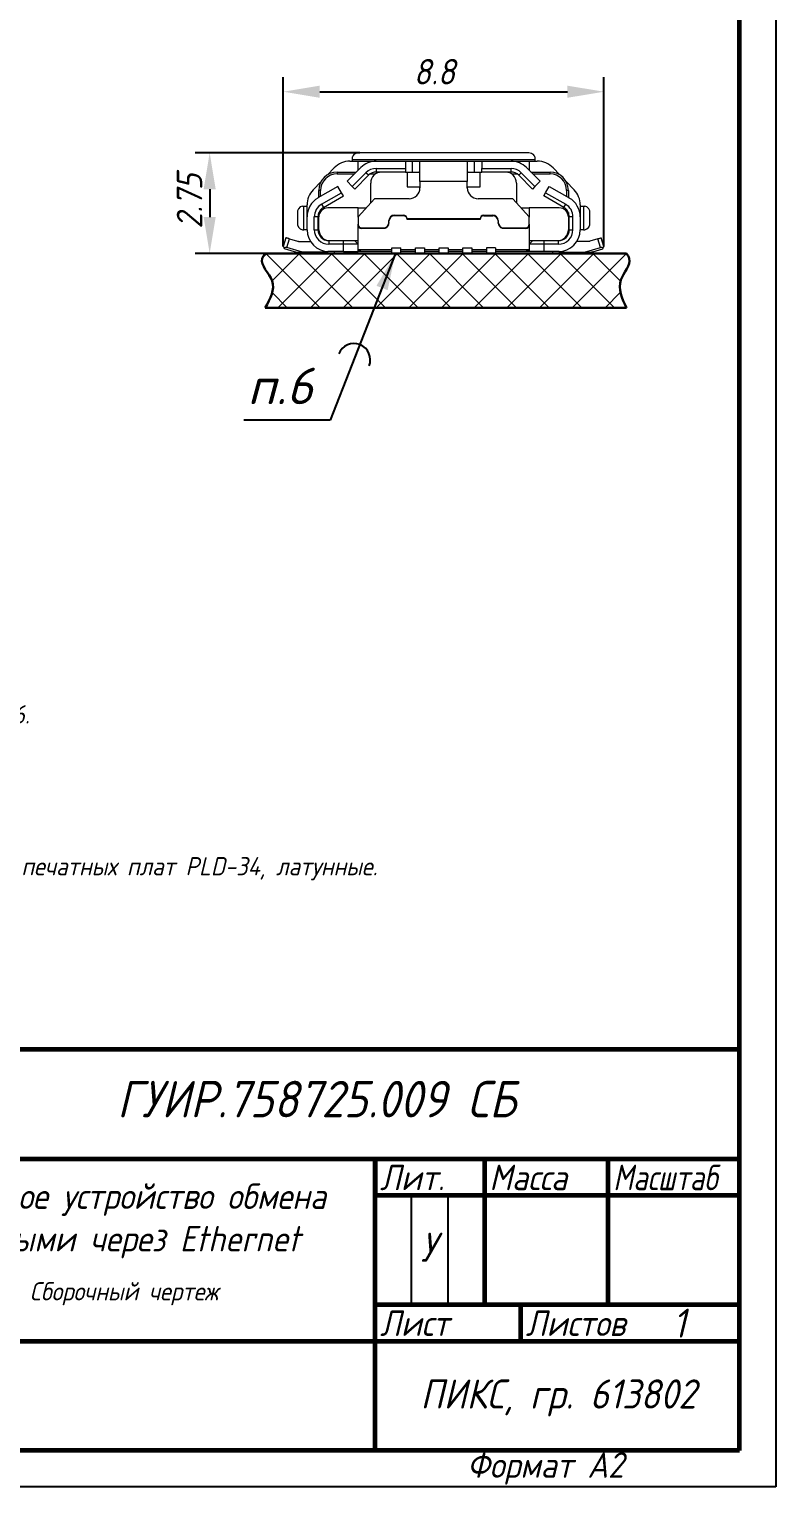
# Model space of a CAD drawing. Header units: millimetres. Extents: x 143 to 740, y 82 to 502.
# Drawn here: x 637 to 739.5, y 82 to 282.1 of the extents above; entities that cross this region are included whole.
import ezdxf

# ---------------------------------------------------------------- set-up
doc = ezdxf.new("R2010")
doc.units = ezdxf.units.MM
doc.header["$LTSCALE"] = 0.5
doc.layers.get('0').update_dxf_attribs({"lineweight": 60})
doc.layers.get('Defpoints').update_dxf_attribs({"color": 5})
doc.layers.add('4-текст', color=7, linetype='Continuous', true_color=0x000000)
doc.layers.add('BOTTOM', color=3, linetype='Continuous', lineweight=60)
doc.styles.add('MyStyle', font='isocpeur.ttf', dxfattribs={"oblique": 15})
doc.styles.get("Standard").update_dxf_attribs({"font": 'isocpeui.ttf', "width": 0.9})
doc.styles.add('Шрифт1', font='isocpeur.ttf', dxfattribs={"height": 3.5})
doc.dimstyles.new('MY', dxfattribs={"dimtxt": 3.5, "dimasz": 3, "dimexe": 2, "dimexo": 0, "dimgap": 1, "dimtad": 1, "dimzin": 9, "dimdsep": 46, "dimtxsty": 'MyStyle', "dimcen": -1, "dimclrd": 256, "dimclre": 256, "dimclrt": 256, "dimadec": 0, "dimazin": 0, "dimtfac": 1, "dimtmove": 0, "dimatfit": 2, "dimfxl": 1, "dimtolj": 1, "dimtzin": 9, "dimarcsym": 0})
doc.dimstyles.new('Standart', dxfattribs={"dimtxt": 5, "dimasz": 5, "dimexe": 2, "dimexo": 0, "dimgap": 1, "dimtad": 1, "dimtoh": 1, "dimdec": 0, "dimtxsty": 'Standard', "dimcen": 2.5, "dimadec": 0, "dimazin": 0, "dimtfac": 1, "dimtdec": 0, "dimtmove": 0, "dimatfit": 3, "dimldrblk": 'DOTSMALL', "dimfxl": 1, "dimarcsym": 0})

# ---------------------------------------------------------------- blocks, each defined once
blk = doc.blocks.new('*D64')
at = {"color": 0, "lineweight": -2, "transparency": 16777216}
for p, q in [((682.41, 265.09), (659.8, 265.09)), ((661.8, 260.09), (661.8, 256.28)), ((678.91, 251.28), (659.8, 251.28))]:
    blk.add_line(p, q, dxfattribs=at)
at = {"color": 0, "lineweight": -3, "transparency": 16777216}
for points in [[(660.97, 260.09), (662.63, 260.09), (661.8, 265.09)], [(660.97, 256.28), (662.63, 256.28), (661.8, 251.28)]]:
    blk.add_solid(points, dxfattribs=at)
at = {"layer": 'Defpoints', "color": 0, "lineweight": -3, "transparency": 16777216}
for p in [(682.41, 265.09), (661.8, 251.28), (678.91, 251.28)]:
    blk.add_point(p, dxfattribs=at)
at = {"color": 0, "lineweight": -3, "transparency": 16777216, "insert": (659.03, 258.46), "char_height": 5, "attachment_point": 5, "rotation": 90}
blk.add_mtext('{\\H0.7x;2.75}', dxfattribs=at)
blk = doc.blocks.new('_DotSmall')
at = {"color": 0, "linetype": 'ByBlock', "const_width": 0.5}
blk.add_lwpolyline([(-0.0625, 0, 1), (0.0625, 0, 1)], format="xyb", close=True, dxfattribs=at)
blk = doc.blocks.new('*D65')
at = {"color": 0, "lineweight": -2, "transparency": 16777216}
for p, q in [((671.91, 252.24), (671.91, 275.47)), ((715.91, 252.24), (715.91, 275.47)), ((676.91, 273.47), (710.91, 273.47))]:
    blk.add_line(p, q, dxfattribs=at)
at = {"color": 0, "lineweight": -3, "transparency": 16777216}
for points in [[(676.91, 274.3), (676.91, 272.64), (671.91, 273.47)], [(710.91, 274.3), (710.91, 272.64), (715.91, 273.47)]]:
    blk.add_solid(points, dxfattribs=at)
at = {"layer": 'Defpoints', "color": 0, "lineweight": -3, "transparency": 16777216}
for p in [(715.91, 273.47), (671.91, 252.24), (715.91, 252.24)]:
    blk.add_point(p, dxfattribs=at)
at = {"color": 0, "lineweight": -3, "transparency": 16777216, "insert": (692.64, 276.22), "char_height": 5, "attachment_point": 5}
blk.add_mtext('{\\H0.7x;8.8}', dxfattribs=at)

msp = doc.modelspace()

# ---------------------------------------------------------------- hatches: boundary and pattern name
at = {"lineweight": 0}
h = msp.add_hatch(dxfattribs=at)
h.set_pattern_fill('ANSI37', color=256)
h.set_pattern_definition([(45, (588.7392, 112.0186), (-2.245064, 2.245064), []), (135, (588.7392, 112.0186), (-2.245064, -2.245064), [])])
edge = h.paths.add_edge_path()
edge.add_line((694.01, 243.83), (719.01, 243.83))
edge.add_spline(control_points=[(719.01, 243.83), (718.4, 245.12), (717.3, 247.44), (719.94, 249.91), (719.16, 251.05), (719.01, 251.28)], knot_values=[0, 0, 0, 0, 3.901788, 7.04573, 7.840066, 7.840066, 7.840066, 7.840066], degree=3, periodic=0)
edge.add_line((719.01, 251.28), (694.01, 251.28))
edge.add_line((694.01, 251.28), (669.41, 251.28))
edge.add_spline(control_points=[(669.41, 251.28), (669.25, 251.05), (668.43, 249.84), (671.43, 247.41), (670.11, 245.08), (669.41, 243.83)], knot_values=[0, 0, 0, 0, 0.794336, 4.139425, 7.958649, 7.958649, 7.958649, 7.958649], degree=3, periodic=0)
edge.add_line((669.41, 243.83), (694.01, 243.83))

# ---------------------------------------------------------------- linework, layer by layer
for p, q in [((734.51, 87.05), (734.51, 497.05)), ((684.51, 127.05), (684.51, 122.05)), ((734.51, 87.05), (162.51, 87.05))]:
    msp.add_line(p, q)
at = {"color": 7, "linetype": 'Continuous', "lineweight": 15}
for p, q in [((681.41, 264.19), (681.41, 264.53)), ((681.41, 264.19), (706.41, 264.19)), ((681.41, 263.94), (681.41, 264.19)), ((705.41, 265.09), (682.41, 265.09)), ((706.41, 264.53), (706.41, 264.19)), ((677.97, 262.06), (678.88, 263.02)), ((679.28, 262.44), (679.28, 262.19)), ((679.28, 262.44), (681.92, 262.44)), ((679.28, 262.19), (681.67, 262.19)), ((682.54, 263.06), (680.66, 261.18)), ((681.05, 263.94), (682.16, 263.94)), ((681.37, 260.47), (683.24, 262.35)), ((682.16, 263.94), (684.66, 263.94)), ((683.6, 262), (683.24, 262.35)), ((683.83, 262.19), (684.58, 262.19)), ((684.66, 263.94), (688.66, 263.94)), ((684.66, 262.94), (688.66, 262.94)), ((684.66, 262.94), (684.66, 262.44)), ((688.66, 262.44), (684.66, 262.44)), ((688.66, 263.94), (688.66, 262.94)), ((688.66, 263.94), (689.66, 263.94)), ((688.66, 262.94), (688.66, 262.44)), ((688.66, 262.44), (688.91, 262.44)), ((688.91, 262.44), (688.91, 260.44)), ((688.91, 262.44), (690.52, 262.44)), ((689.66, 262.44), (689.66, 263.94)), ((689.66, 263.94), (690.66, 263.94)), ((690.66, 262.44), (690.52, 262.44)), ((690.66, 263.94), (697.16, 263.94)), ((690.66, 261.13), (690.66, 263.94)), ((697.16, 263.94), (697.16, 261.13)), ((697.16, 263.94), (698.16, 263.94)), ((697.29, 262.44), (697.16, 262.44)), ((697.29, 262.44), (698.91, 262.44)), ((698.16, 262.44), (698.16, 263.94)), ((698.16, 263.94), (699.16, 263.94)), ((698.91, 260.44), (698.91, 262.44)), ((698.91, 262.44), (699.16, 262.44)), ((699.16, 263.94), (699.16, 262.94)), ((699.16, 263.94), (703.16, 263.94)), ((699.16, 262.94), (703.16, 262.94)), ((699.16, 262.44), (699.16, 262.94)), ((703.16, 262.44), (699.16, 262.44)), ((703.16, 263.94), (705.66, 263.94)), ((703.16, 262.44), (703.16, 262.94)), ((703.24, 262.19), (703.99, 262.19)), ((704.57, 262.35), (704.22, 262)), ((704.57, 262.35), (706.45, 260.47)), ((707.16, 261.18), (705.28, 263.06)), ((705.66, 263.94), (706.77, 263.94)), ((705.9, 262.44), (708.53, 262.44)), ((706.15, 262.19), (708.53, 262.19)), ((708.53, 262.19), (708.53, 262.44)), ((709.85, 262.06), (708.93, 263.02)), ((676, 260.01), (677.11, 261.17)), ((679.41, 260.47), (676.66, 258.89)), ((679.91, 259.61), (679.41, 260.47)), ((680.66, 261.18), (681.37, 260.47)), ((681.37, 260.47), (681.72, 260.12)), ((681.72, 260.12), (683.6, 262)), ((683.91, 258.23), (683.91, 260.94)), ((690.66, 261.13), (690.66, 260.28)), ((697.16, 261.13), (690.66, 261.13)), ((697.16, 260.28), (697.16, 261.13)), ((703.91, 260.94), (703.91, 258.23)), ((704.22, 262), (706.1, 260.12)), ((706.45, 260.47), (706.1, 260.12)), ((706.45, 260.47), (707.16, 261.18)), ((707.91, 259.61), (708.41, 260.47)), ((708.41, 260.47), (711.16, 258.89)), ((711.82, 260.01), (710.71, 261.17)), ((675.76, 259.73), (675.76, 259.73)), ((677.03, 259.94), (676.78, 259.94)), ((676.78, 258.96), (676.78, 259.94)), ((677.03, 259.1), (677.03, 259.94)), ((677.16, 258.02), (679.91, 259.61)), ((677.16, 258.02), (677.41, 257.59)), ((677.41, 257.59), (680.16, 259.17)), ((680.16, 259.17), (679.91, 259.61)), ((684.41, 258.78), (682.16, 256.29)), ((689.16, 258.78), (684.41, 258.78)), ((703.41, 258.78), (698.66, 258.78)), ((705.66, 256.29), (703.41, 258.78)), ((707.66, 259.17), (707.91, 259.61)), ((710.41, 257.59), (707.66, 259.17)), ((707.91, 259.61), (710.66, 258.02)), ((710.41, 257.59), (710.66, 258.02)), ((710.78, 259.94), (710.78, 259.1)), ((711.03, 259.94), (710.78, 259.94)), ((711.03, 259.94), (711.03, 258.96)), ((673.84, 256.79), (673.84, 255.54)), ((674.55, 257.79), (674.72, 257.79)), ((674.72, 254.54), (674.72, 257.79)), ((674.72, 257.79), (675.16, 257.79)), ((675.16, 256.29), (675.16, 257.93)), ((675.16, 254.54), (675.16, 256.29)), ((676.16, 254.54), (676.16, 256.29)), ((676.66, 256.29), (676.16, 256.29)), ((676.66, 256.29), (676.66, 254.54)), ((676.78, 256.29), (676.78, 256.89)), ((676.78, 254.54), (676.78, 256.29)), ((677.03, 257.04), (677.03, 257.28)), ((682.16, 257.54), (678.03, 257.54)), ((682.16, 256.25), (682.16, 257.54)), ((682.16, 257.54), (683.28, 257.54)), ((682.16, 256.29), (682.16, 255.29)), ((687.16, 256.54), (688.41, 256.54)), ((687.16, 256.54), (687.16, 256.44)), ((688.41, 256.44), (687.16, 256.44)), ((688.41, 256.44), (688.41, 256.54)), ((698.91, 256.04), (688.91, 256.04)), ((688.91, 256.04), (688.91, 255.94)), ((698.91, 256.04), (698.91, 255.94)), ((699.41, 256.54), (700.66, 256.54)), ((699.41, 256.54), (699.41, 256.44)), ((699.41, 256.44), (700.66, 256.44)), ((700.66, 256.44), (700.66, 256.54)), ((704.53, 257.54), (705.66, 257.54)), ((705.66, 257.54), (705.66, 256.25)), ((709.78, 257.54), (705.66, 257.54)), ((705.66, 255.29), (705.66, 256.29)), ((710.78, 257.28), (710.78, 257.04)), ((711.03, 256.89), (711.03, 256.29)), ((711.03, 256.29), (711.03, 254.54)), ((711.16, 254.54), (711.16, 256.29)), ((711.66, 256.29), (711.16, 256.29)), ((711.66, 254.54), (711.66, 256.29)), ((712.66, 257.93), (712.66, 256.29)), ((712.66, 257.79), (713.09, 257.79)), ((712.66, 256.29), (712.66, 254.54)), ((713.09, 257.79), (713.09, 254.54)), ((713.09, 257.79), (713.27, 257.79)), ((713.97, 255.54), (713.97, 256.79)), ((674.55, 254.54), (674.72, 254.54)), ((675.16, 254.54), (674.72, 254.54)), ((676.16, 254.54), (676.66, 254.54)), ((682.16, 255.25), (682.16, 255.29)), ((682.16, 253.04), (682.16, 255.25)), ((682.66, 254.79), (685.66, 254.79)), ((682.66, 254.73), (682.66, 254.79)), ((682.66, 254.73), (685.66, 254.73)), ((685.66, 254.73), (685.66, 254.79)), ((686.41, 255.54), (686.41, 255.79)), ((686.41, 255.54), (686.41, 255.44)), ((698.91, 255.94), (688.91, 255.94)), ((701.41, 255.79), (701.41, 255.54)), ((701.41, 255.44), (701.41, 255.54)), ((702.16, 254.79), (705.16, 254.79)), ((702.16, 254.79), (702.16, 254.73)), ((702.16, 254.73), (705.16, 254.73)), ((705.16, 254.79), (705.16, 254.73)), ((705.66, 255.29), (705.66, 255.25)), ((705.66, 255.25), (705.66, 253.04)), ((711.16, 254.54), (711.66, 254.54)), ((713.09, 254.54), (712.66, 254.54)), ((713.09, 254.54), (713.27, 254.54)), ((672.27, 253.44), (671.91, 252.24)), ((672.08, 251.93), (672.01, 252.06)), ((672.39, 252.1), (672.75, 253.29)), ((674.56, 251.44), (672.39, 252.1)), ((672.75, 253.29), (673.85, 252.96)), ((674, 252.94), (675.62, 252.94)), ((678.16, 253.04), (678.28, 253.04)), ((678.16, 253.04), (678.16, 252.54)), ((680.16, 252.54), (678.16, 252.54)), ((678.28, 253.04), (682.16, 253.04)), ((680.16, 252.54), (680.16, 253.04)), ((682.16, 252.54), (680.16, 252.54)), ((680.16, 251.54), (680.16, 252.54)), ((681.66, 253.04), (682.16, 252.54)), ((682.16, 251.79), (682.16, 253.04)), ((686.78, 252.04), (688.03, 252.04)), ((686.78, 251.29), (686.78, 252.04)), ((688.03, 251.29), (688.03, 252.04)), ((690.03, 252.04), (691.28, 252.04)), ((690.03, 251.29), (690.03, 252.04)), ((691.28, 252.04), (691.28, 251.29)), ((693.28, 251.29), (693.28, 252.04)), ((693.28, 252.04), (694.53, 252.04)), ((694.53, 252.04), (694.53, 251.29)), ((696.53, 251.29), (696.53, 252.04)), ((696.53, 252.04), (697.78, 252.04)), ((697.78, 252.04), (697.78, 251.29)), ((699.78, 252.04), (699.78, 251.29)), ((701.03, 252.04), (699.78, 252.04)), ((701.03, 252.04), (701.03, 251.29)), ((705.66, 253.04), (709.53, 253.04)), ((705.66, 252.54), (706.16, 253.04)), ((705.66, 253.04), (705.66, 251.79)), ((707.66, 252.54), (705.66, 252.54)), ((707.66, 253.04), (707.66, 252.54)), ((707.66, 252.54), (707.66, 251.54)), ((709.66, 252.54), (707.66, 252.54)), ((709.53, 253.04), (709.66, 253.04)), ((709.66, 252.54), (709.66, 253.04)), ((713.82, 252.94), (712.2, 252.94)), ((713.26, 251.44), (715.43, 252.1)), ((715.07, 253.29), (713.97, 252.96)), ((715.43, 252.1), (715.07, 253.29)), ((715.91, 252.24), (715.55, 253.44)), ((715.74, 251.93), (715.81, 252.06)), ((673.42, 251.52), (672.08, 251.93)), ((674, 251.44), (674.56, 251.44)), ((677.06, 251.44), (674.56, 251.44)), ((677.91, 251.51), (677.06, 251.44)), ((680.16, 251.54), (678.16, 251.54)), ((678.91, 251.28), (678.91, 251.54)), ((680.16, 251.54), (682.16, 251.54)), ((682.16, 251.54), (682.16, 251.79)), ((686.78, 251.79), (682.16, 251.79)), ((686.78, 251.54), (682.16, 251.54)), ((686.78, 251.29), (688.03, 251.29)), ((690.03, 251.79), (688.03, 251.79)), ((690.03, 251.54), (688.03, 251.54)), ((691.28, 251.29), (690.03, 251.29)), ((693.28, 251.79), (691.28, 251.79)), ((693.28, 251.54), (691.28, 251.54)), ((694.53, 251.29), (693.28, 251.29)), ((696.53, 251.79), (694.53, 251.79)), ((696.53, 251.54), (694.53, 251.54)), ((697.78, 251.29), (696.53, 251.29)), ((699.78, 251.79), (697.78, 251.79)), ((699.78, 251.54), (697.78, 251.54)), ((701.03, 251.29), (699.78, 251.29)), ((705.66, 251.79), (701.03, 251.79)), ((705.66, 251.54), (701.03, 251.54)), ((705.66, 251.79), (705.66, 251.54)), ((707.66, 251.54), (705.66, 251.54)), ((709.66, 251.54), (707.66, 251.54)), ((708.91, 251.28), (708.91, 251.54)), ((709.91, 251.51), (710.76, 251.44)), ((710.76, 251.44), (713.26, 251.44)), ((713.26, 251.44), (713.82, 251.44)), ((714.4, 251.52), (715.74, 251.93))]:
    msp.add_line(p, q, dxfattribs=at)
at = {"color": 8, "linetype": 'Continuous', "lineweight": 15}
for p, q in [((682.16, 262.68), (682.16, 263.94)), ((705.66, 263.94), (705.66, 262.68)), ((688.91, 260.44), (690.66, 260.44)), ((697.16, 260.44), (698.91, 260.44)), ((712.06, 259.73), (712.06, 259.73)), ((677.91, 251.51), (677.91, 251.55)), ((680.41, 251.28), (678.91, 251.28)), ((693.78, 251.28), (680.41, 251.28)), ((694.03, 251.28), (704.16, 251.28)), ((704.16, 251.28), (708.91, 251.28)), ((709.91, 251.55), (709.91, 251.51))]:
    msp.add_line(p, q, dxfattribs=at)
at = {"color": 7, "linetype": 'Continuous', "lineweight": -3}
msp.add_line((678.36, 228.4), (666.48, 228.4), dxfattribs=at)
at = {"lineweight": 60}
for p, q in [((734.51, 142.05), (549.51, 142.05)), ((614.51, 127.05), (734.51, 127.05)), ((684.51, 87.05), (684.51, 127.05)), ((699.51, 127.05), (699.51, 107.05)), ((716.51, 107.05), (716.51, 127.05)), ((684.51, 122.05), (734.51, 122.05)), ((684.51, 107.05), (734.51, 107.05)), ((704.51, 102.05), (704.51, 107.05)), ((614.51, 102.05), (734.51, 102.05))]:
    msp.add_line(p, q, dxfattribs=at)
at = {"lineweight": -3}
for p, q in [((689.51, 107.05), (689.51, 122.05)), ((694.51, 122.05), (694.51, 107.05))]:
    msp.add_line(p, q, dxfattribs=at)
at = {"color": 7, "linetype": 'Continuous', "lineweight": 15, "flags": 128}
for points in [[(682.41, 265.09), (682.21, 265.08), (682.03, 265.04), (681.85, 264.99), (681.7, 264.92), (681.58, 264.84), (681.48, 264.74), (681.43, 264.64), (681.41, 264.53)], [(706.41, 264.53), (706.39, 264.64), (706.33, 264.74), (706.24, 264.84), (706.12, 264.92), (705.96, 264.99), (705.79, 265.04), (705.6, 265.08), (705.41, 265.09)], [(706.41, 264.19), (706.41, 264.14), (706.41, 264.08), (706.41, 264.04), (706.41, 264), (706.41, 263.97), (706.41, 263.95), (706.41, 263.94), (706.41, 263.94)], [(671.91, 252.24), (671.92, 252.23), (671.93, 252.19), (671.97, 252.14), (672.01, 252.06)], [(672.75, 253.29), (672.66, 253.32), (672.57, 253.35), (672.48, 253.37), (672.41, 253.39), (672.35, 253.41), (672.31, 253.43), (672.28, 253.43), (672.27, 253.44)], [(715.07, 253.29), (715.16, 253.32), (715.25, 253.35), (715.33, 253.37), (715.41, 253.39), (715.47, 253.41), (715.51, 253.43), (715.54, 253.43), (715.55, 253.44)], [(715.81, 252.06), (715.85, 252.14), (715.88, 252.19), (715.9, 252.23), (715.91, 252.24)], [(678.16, 251.54), (678.16, 251.54), (678.14, 251.54), (678.13, 251.53), (678.1, 251.53), (678.07, 251.53), (678.03, 251.53), (677.99, 251.52), (677.95, 251.52), (677.91, 251.51)], [(682.16, 251.64), (682.25, 251.67), (682.55, 251.79)], [(705.26, 251.79), (705.57, 251.67), (705.66, 251.64)], [(709.91, 251.51), (709.87, 251.52), (709.82, 251.52), (709.78, 251.53), (709.75, 251.53), (709.72, 251.53), (709.69, 251.53), (709.67, 251.54), (709.66, 251.54), (709.66, 251.54)]]:
    msp.add_lwpolyline(points, dxfattribs=at)
at = {"color": 7, "linetype": 'Continuous', "lineweight": 15}
for centre, radius, start, end in [((679.28, 259.94), 2.5, 90, 180), ((679.28, 259.94), 2.25, 90, 180), ((681.05, 260.94), 3, 90, 136.1233), ((684.66, 260.94), 3, 90, 135), ((684.66, 260.94), 2, 90, 135), ((684.66, 260.94), 1.5, 90, 135), ((685.41, 260.94), 1.5, 90, 180), ((702.41, 260.94), 1.5, 360, 90), ((703.16, 260.94), 3, 45, 90), ((703.16, 260.94), 2, 45, 90), ((703.16, 260.94), 1.5, 45, 90), ((706.77, 260.94), 3, 43.8767, 90), ((708.53, 259.94), 2.5, 0, 90), ((708.53, 259.94), 2.25, 0, 90), ((678.16, 257.93), 3, 136.1233, 180), ((689.16, 260.28), 1.5, 269.9392, 359.9391), ((698.66, 260.28), 1.5, 180.0609, 270.0608), ((709.66, 257.93), 3, 360, 43.8767), ((678.16, 256.29), 3, 120, 180), ((678.16, 256.29), 2, 120, 180), ((709.66, 256.29), 2, 0, 60), ((709.66, 256.29), 3, 0, 60), ((674.73, 256.91), 0.892, 101.5754, 188.1226), ((678.16, 256.29), 1.5, 120, 180), ((678.03, 256.29), 1.25, 90, 180), ((687.16, 255.79), 0.749, 89.9392, 179.9391), ((687.16, 255.69), 0.749, 89.9392, 179.9391), ((688.41, 256.04), 0.499, 0.0608, 90.0608), ((688.41, 255.94), 0.499, 0.0608, 90.0608), ((699.41, 256.04), 0.499, 89.9392, 179.9391), ((699.41, 255.94), 0.499, 89.9392, 179.9391), ((700.66, 255.79), 0.749, 0.0609, 90.0608), ((700.66, 255.69), 0.749, 0.0609, 90.0608), ((709.78, 256.29), 1.25, 0, 90), ((709.66, 256.29), 1.5, 0, 60), ((713.09, 256.91), 0.892, 351.8775, 78.4246), ((674.73, 255.41), 0.892, 171.8775, 258.4246), ((678.16, 254.54), 3, 180, 270), ((678.16, 254.54), 2, 180, 270), ((678.16, 254.54), 1.5, 180, 270), ((678.28, 254.54), 1.5, 180, 270), ((682.66, 255.29), 0.499, 180.0608, 270.0609), ((685.66, 255.54), 0.749, 269.9393, 359.939), ((685.66, 255.44), 0.747, 340.4893, 359.9989), ((702.16, 255.54), 0.749, 180.0609, 270.0608), ((702.16, 255.44), 0.747, 180.001, 199.5109), ((705.16, 255.29), 0.499, 269.9392, 359.939), ((709.53, 254.54), 1.5, 270, 360), ((709.66, 254.54), 3, 270, 360), ((709.66, 254.54), 2, 270, 360), ((709.66, 254.54), 1.5, 270, 360), ((713.09, 255.41), 0.892, 281.5755, 8.1225), ((672.24, 251.62), 0.5, 73.1385, 118.1385), ((674, 253.44), 0.5, 253.1385, 270), ((713.82, 253.44), 0.5, 270, 286.8615), ((715.58, 251.62), 0.5, 61.8615, 106.8615), ((674, 253.44), 2, 253.1385, 270), ((713.82, 253.44), 2, 270, 286.8615)]:
    msp.add_arc(centre, radius, start, end, dxfattribs=at)
at = {"color": 7, "lineweight": -3}
msp.add_arc((681.6, 236.67), 2.25, 338.6377, 158.6377, dxfattribs=at)
at = {"color": 7, "linetype": 'Continuous', "lineweight": 15}
for centre, major_axis, start_param, end_param in [((682.66, 255.19), (0.5, 0), 3.141593, 4.712389), ((685.66, 255.43), (0.75, 0), 4.712389, 5.943348), ((702.16, 255.43), (0.75, 0), 3.48143, 4.712389), ((705.16, 255.19), (0.5, 0), 4.712389, 6.283185)]:
    msp.add_ellipse(centre, major_axis=major_axis, ratio=0.932767, start_param=start_param, end_param=end_param, dxfattribs=at)
at = {"color": 7, "lineweight": 30}
for points in [[(669.41, 251.28), (669.02, 250.59), (670.37, 247.53), (669.41, 243.83)], [(719.01, 251.28), (719.39, 250.59), (718.24, 247.66), (719.01, 243.83)]]:
    msp.add_spline(points, degree=3, dxfattribs=at)
at = {"layer": 'BOTTOM', "color": 7, "lineweight": 30}
for p, q in [((694.01, 251.28), (669.41, 251.28)), ((719.01, 251.28), (694.01, 251.28)), ((694.01, 243.83), (669.41, 243.83)), ((719.01, 243.83), (694.01, 243.83))]:
    msp.add_line(p, q, dxfattribs=at)
at = {"layer": 'Defpoints'}
for p, q in [((739.51, 502.05), (739.51, 82.05)), ((739.51, 82.05), (142.51, 82.05))]:
    msp.add_line(p, q, dxfattribs=at)

# ---------------------------------------------------------------- texts
at = {"lineweight": -3, "width": 0.9}
msp.add_text('Формат А2', height=3.5, dxfattribs=at).set_placement((697.11, 83.29))
at = {"color": 7, "lineweight": -3, "insert": (675.96, 230.6), "char_height": 5, "attachment_point": 9, "style": 'Шрифт1'}
msp.add_mtext('{\\fISOCPEUR|b0|i1|c204|p34;п.6}', dxfattribs=at)
at = {"color": 7, "linetype": 'Continuous', "insert": (548.17, 205.96), "char_height": 2.5, "attachment_point": 1}
msp.add_mtext_dynamic_manual_height_columns('\\pi-2.5,l2.5;1. * Размер для справок.\\P\\pi0,l0;2. Шаг координатной сетки 1.25 мм по ГОСТ 10317-71.\\PЭлектронные компоненты установить согласно чертежам.\\P3. Позиционные обозначения элементов показаны условно.\\P4. Технические требования к монтажу ЭРЭ по ГОСТ 23.592-96.\\P5. Припой ПОС-61 ГОСТ 21931-76.\\P6. Паста PD955M\\P7. Клеймить штамп ОТК.\\P8. Отверстия для установки ЭРЭ показаны условно.\\P9. ЖК-дисплей установить на штырьевые соединители для печатных плат PLD-34, латунные. \\P\\pi-2.5,l2.5;10. Остальные технические требования согласно СТБ 1022-96.', width=160.5974, gutter_width=1, heights=[0], dxfattribs=at)
at = {"color": 0, "linetype": 'ByBlock', "lineweight": -2, "ltscale": 5}
for s, width, gutter_width, insert, char_height, attachment_point in [('{\\C256;ГУИР.758725.009 СБ}', 96.4839, 1, (649.1, 137.75), 5, 1), ('У', 6.4314, 15, (690.75, 116.92), 4, 1), ('Сборочный чертеж', 71.4423, 1, (650.03, 108.54), 2.5, 5), ('1', 6.4314, 15, (725.36, 106.51), 4, 1), ('ПИКС, гр. 613802', 50.7173, 1, (690.73, 96.79), 4, 1)]:
    msp.add_mtext_dynamic_manual_height_columns(s, width=width, gutter_width=gutter_width, heights=[0], dxfattribs=dict(at, insert=insert, char_height=char_height, attachment_point=attachment_point))
at = {"insert": (617.51, 123.68), "char_height": 3.5, "attachment_point": 1}
msp.add_mtext_dynamic_manual_height_columns('\\pi0.92772;Мобильное устройство обмена \\P\\pi7.6191;данными через Ethernet', width=64.3543, gutter_width=50, heights=[0], dxfattribs=at)
at = {"layer": '4-текст', "lineweight": -3}
for s, width, p in [('Лит.', 0.9, (685.18, 122.75)), ('Масса', 0.9, (700.18, 122.75)), ('Масштаб', 0.8, (717.18, 122.75)), ('Лист', 0.9, (685.18, 102.75)), ('Листов', 0.9, (705.18, 102.75))]:
    msp.add_text(s, height=3.5, dxfattribs=dict(at, width=width)).set_placement(p)

# ---------------------------------------------------------------- dimensions: what is measured, and where the dimension line sits
at = {"lineweight": -3}
dim = msp.add_linear_dim(base=(715.91, 273.47), p1=(671.91, 252.24), p2=(715.91, 252.24), text='{\\H0.7x;8.8}', dimstyle='Standart', dxfattribs=at)
dim.commit()
dim.dimension.update_dxf_attribs({"geometry": '*D65', "text_midpoint": (692.64, 273.47), "dimtype": 160})
dim = msp.add_linear_dim(base=(661.8, 251.28), p1=(682.41, 265.09), p2=(678.91, 251.28), angle=90, text='{\\H0.7x;2.75}', dimstyle='Standart', dxfattribs=at)
dim.commit()
dim.dimension.update_dxf_attribs({"geometry": '*D64', "text_midpoint": (661.8, 258.46), "dimtype": 160})

# ---------------------------------------------------------------- leaders
at = {"color": 7, "lineweight": -3}
msp.add_leader([(687.28, 251.2), (678.36, 228.4)], dimstyle='MY', override={"dimasz": 5, "dimpost": '|0,5'}, dxfattribs=at)

doc.saveas('drawing.dxf')
